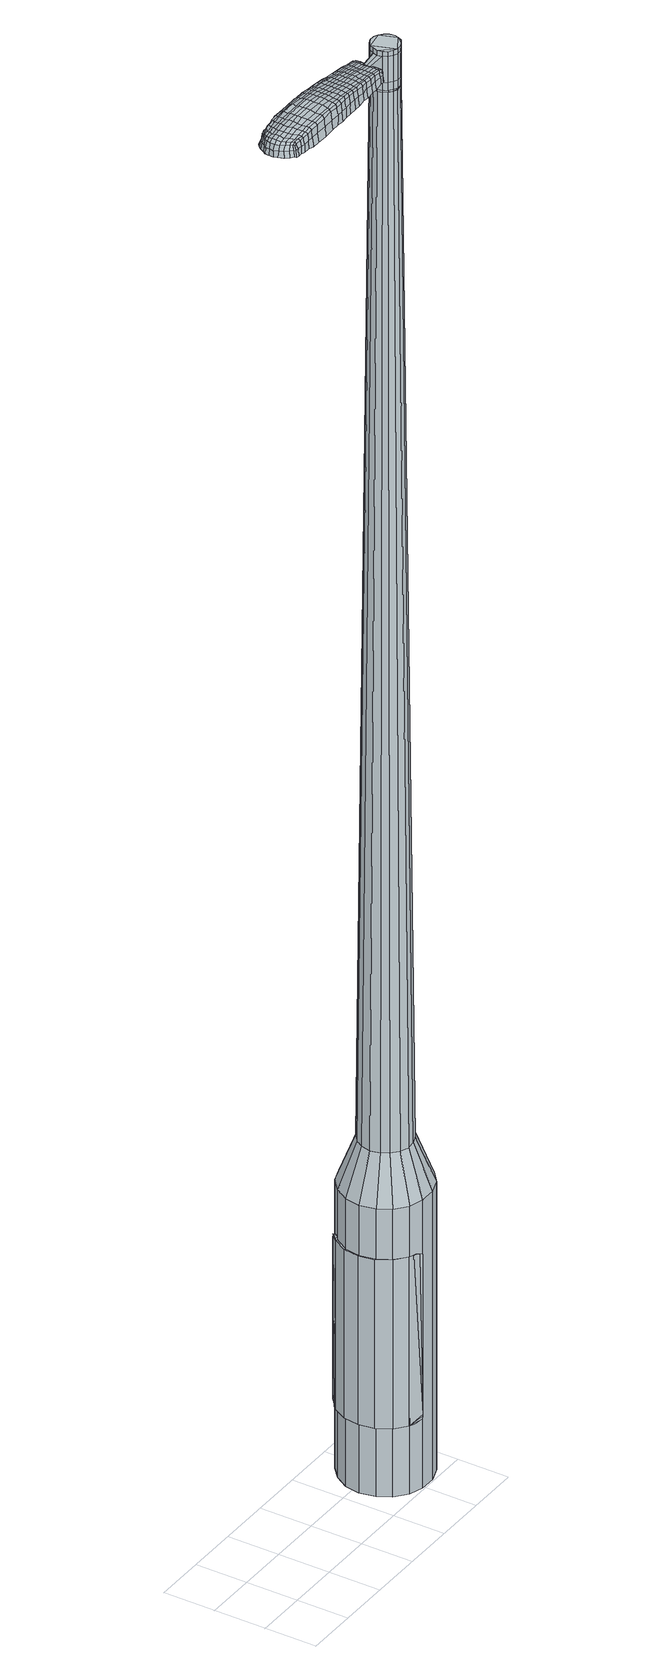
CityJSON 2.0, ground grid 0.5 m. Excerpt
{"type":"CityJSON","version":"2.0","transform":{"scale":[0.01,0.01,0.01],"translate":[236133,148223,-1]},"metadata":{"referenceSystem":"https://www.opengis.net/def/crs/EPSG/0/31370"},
"CityObjects":{
"object1":{"type":"GenericCityObject","attributes":{"cluster":289,"mean_distance_to_centroid":0.148,"new_centroid_x":236135.08,"new_centroid_y":148223.45,"mean_distance_to_camera":7,"H1":15.15,"H2":12.42,"Z_final":112.43,"cluster2":23,"proj_x":236135,"proj_y":148213.87,"id_line":53134,"bearing_l":270.49,"distance":9.58,"orientation":"right","G_obj":180.49},"geometry":[{"type":"MultiSurface","lod":"2","boundaries":[[[0,1,2,3]],[[1,4,5,2]],[[4,6,7,5]],[[6,8,9,7]],[[8,10,11,9]],[[10,12,13,11]],[[12,14,15,13]],[[14,16,17,15]],[[16,18,19,17]],[[18,20,21,19]],[[20,22,23,21]],[[22,24,25,23]],[[24,26,27,25]],[[26,28,29,27]],[[28,30,31,29]],[[30,32,33,31]],[[32,34,35,33]],[[34,0,3,35]],[[36,37,38,39]],[[38,40,41,42]],[[41,43,42]],[[42,44,45,46]],[[45,47,46]],[[46,48,49,50]],[[49,51,50]],[[42,46,50,38]],[[50,52,39,38]],[[53,36,39]],[[2,5,7,35]],[[7,9,11,15]],[[11,13,15]],[[15,17,19,23]],[[19,21,23]],[[23,25,27,31]],[[27,29,31]],[[15,23,31,7]],[[31,33,35,7]],[[3,2,35]],[[1,0,54,55]],[[0,34,56,54]],[[34,32,57,56]],[[32,30,58,57]],[[30,28,59,58]],[[28,26,60,59]],[[26,24,61,60]],[[24,22,62,61]],[[22,20,63,62]],[[20,18,64,63]],[[18,16,65,64]],[[16,14,66,65]],[[14,12,67,66]],[[12,10,68,67]],[[10,8,69,68]],[[8,6,70,69]],[[6,4,71,70]],[[4,1,55,71]],[[55,54,72,73]],[[54,56,74,72]],[[56,57,75,74]],[[57,58,76,75]],[[58,59,77,76]],[[59,60,78,77]],[[60,61,79,78]],[[61,62,80,79]],[[62,63,81,80]],[[63,64,82,81]],[[64,65,83,82]],[[65,66,84,83]],[[66,67,85,84]],[[67,68,86,85]],[[68,69,87,86]],[[69,70,88,87]],[[70,71,89,88]],[[71,55,73,89]],[[72,90,91,73]],[[74,92,90,72]],[[93,94,92,74]],[[76,95,94,93]],[[96,97,95,76]],[[98,99,97,96]],[[79,100,99,98]],[[101,102,100,79]],[[103,104,102,101]],[[105,106,104,103]],[[107,108,106,105]],[[109,110,108,107]],[[111,112,110,109]],[[113,114,112,111]],[[115,116,114,113]],[[117,118,116,115]],[[119,120,118,117]],[[73,91,120,119]],[[121,122,123,124]],[[125,121,124,126]],[[127,125,126,128]],[[129,127,128,130]],[[131,129,130,132]],[[133,131,132,134]],[[135,133,134,136]],[[137,135,136,138]],[[139,137,138,140]],[[141,139,140,142]],[[143,141,142,144]],[[145,143,144,146]],[[147,145,146,148]],[[149,147,148,150]],[[151,149,150,152]],[[153,151,152,154]],[[75,93,74]],[[75,76,93]],[[77,96,76]],[[77,78,98,96]],[[78,79,98]],[[80,101,79]],[[80,81,103,101]],[[81,82,105,103]],[[82,83,107,105]],[[83,84,109,107]],[[84,85,111,109]],[[85,86,113,111]],[[86,87,115,113]],[[87,88,117,115]],[[88,89,119,117]],[[89,73,119]],[[155,120,91]],[[155,156,118,120]],[[156,157,116,118]],[[157,158,114,116]],[[158,159,112,114]],[[159,160,110,112]],[[160,161,108,110]],[[161,162,106,108]],[[162,163,104,106]],[[163,164,102,104]],[[164,100,102]],[[165,99,100]],[[165,166,97,99]],[[166,95,97]],[[167,94,95]],[[167,92,94]],[[39,52,153,168]],[[91,90,169,154]],[[53,39,168,122]],[[90,92,123,169]],[[36,53,122,121]],[[92,167,124,123]],[[37,36,121,125]],[[167,95,126,124]],[[38,37,125,127]],[[95,166,128,126]],[[40,38,127,129]],[[166,165,130,128]],[[41,40,129,131]],[[165,100,132,130]],[[43,41,131,133]],[[100,164,134,132]],[[42,43,133,135]],[[164,163,136,134]],[[44,42,135,137]],[[163,162,138,136]],[[45,44,137,139]],[[162,161,140,138]],[[47,45,139,141]],[[161,160,142,140]],[[46,47,141,143]],[[160,159,144,142]],[[48,46,143,145]],[[159,158,146,144]],[[49,48,145,147]],[[158,157,148,146]],[[51,49,147,149]],[[157,156,150,148]],[[50,51,149,151]],[[156,155,152,150]],[[52,50,151,153]],[[155,91,154,152]],[[153,154,170,171]],[[154,169,172,170]],[[169,123,173,172]],[[123,122,174,173]],[[122,168,175,174]],[[168,153,171,175]],[[176,177,178,179]],[[180,176,179,181]],[[176,180,182,183]],[[177,176,183,184]],[[185,186,187,188]],[[189,185,188,190]],[[185,189,191,192]],[[186,185,192,193]],[[194,195,196,197]],[[198,194,197,199]],[[194,198,200,201]],[[195,194,201,202]],[[203,204,205,206]],[[207,203,206,208]],[[203,207,209,210]],[[204,203,210,211]],[[212,213,214,215]],[[216,212,215,217]],[[212,216,218,219]],[[213,212,219,220]],[[221,222,223,224]],[[225,221,224,226]],[[221,225,227,228]],[[222,221,228,229]],[[230,231,232,233]],[[222,230,233,223]],[[230,222,229,234]],[[231,230,234,235]],[[236,237,238,239]],[[231,236,239,232]],[[236,231,235,240]],[[237,236,240,241]],[[242,180,181,243]],[[237,242,243,238]],[[242,237,241,244]],[[180,242,244,182]],[[245,246,247,248]],[[249,245,248,250]],[[245,249,251,252]],[[246,245,252,253]],[[254,255,256,257]],[[246,254,257,247]],[[254,246,253,258]],[[255,254,258,259]],[[260,261,262,263]],[[255,260,263,256]],[[260,255,259,264]],[[261,260,264,265]],[[266,267,268,269]],[[261,266,269,262]],[[266,261,265,270]],[[267,266,270,271]],[[272,177,184,273]],[[267,272,273,268]],[[272,267,271,274]],[[177,272,274,178]],[[275,276,277,278]],[[279,275,278,280]],[[275,279,281,282]],[[276,275,282,283]],[[284,285,286,287]],[[276,284,287,277]],[[284,276,283,288]],[[285,284,288,289]],[[290,291,292,293]],[[285,290,293,286]],[[290,285,289,294]],[[291,290,294,295]],[[296,189,190,297]],[[291,296,297,292]],[[296,291,295,298]],[[189,296,298,191]],[[299,300,301,302]],[[303,299,302,304]],[[299,303,305,306]],[[300,299,306,307]],[[308,309,310,311]],[[300,308,311,301]],[[308,300,307,312]],[[309,308,312,313]],[[314,315,316,317]],[[309,314,317,310]],[[314,309,313,318]],[[315,314,318,319]],[[320,321,322,323]],[[315,320,323,316]],[[320,315,319,324]],[[321,320,324,325]],[[326,186,193,327]],[[321,326,327,322]],[[326,321,325,328]],[[186,326,328,187]],[[329,215,214,330]],[[331,329,330,332]],[[329,331,333,334]],[[215,329,334,217]],[[335,331,332,336]],[[337,335,336,338]],[[335,337,339,340]],[[331,335,340,333]],[[341,337,338,342]],[[343,341,342,344]],[[341,343,345,346]],[[337,341,346,339]],[[347,343,344,348]],[[349,347,348,350]],[[347,349,351,352]],[[343,347,352,345]],[[353,349,350,354]],[[204,353,354,205]],[[353,204,211,355]],[[349,353,355,351]],[[356,357,202,201]],[[358,356,201,200]],[[356,358,359,360]],[[357,356,360,361]],[[362,363,361,360]],[[364,362,360,359]],[[362,364,365,366]],[[363,362,366,367]],[[368,369,367,366]],[[370,368,366,365]],[[368,370,371,372]],[[369,368,372,373]],[[374,375,373,372]],[[376,374,372,371]],[[374,376,209,207]],[[375,374,207,208]],[[377,378,379,380]],[[279,377,380,281]],[[377,279,280,381]],[[378,377,381,382]],[[383,198,199,384]],[[378,383,384,379]],[[383,378,382,385]],[[198,383,385,200]],[[386,387,388,389]],[[225,386,389,227]],[[386,225,226,390]],[[387,386,390,391]],[[392,393,394,395]],[[387,392,395,388]],[[392,387,391,396]],[[393,392,396,397]],[[398,195,202,399]],[[393,398,399,394]],[[398,393,397,400]],[[195,398,400,196]],[[401,402,403,404]],[[183,401,404,184]],[[401,183,182,405]],[[402,401,405,406]],[[407,408,409,410]],[[402,407,410,403]],[[407,402,406,411]],[[408,407,411,412]],[[413,206,205,414]],[[408,413,414,409]],[[413,408,412,415]],[[206,413,415,208]],[[416,417,418,419]],[[188,416,419,190]],[[416,188,187,420]],[[417,416,420,421]],[[422,210,209,423]],[[417,422,423,418]],[[422,417,421,424]],[[210,422,424,211]],[[425,426,427,428]],[[303,425,428,305]],[[425,303,304,429]],[[426,425,429,430]],[[431,216,217,432]],[[426,431,432,427]],[[431,426,430,433]],[[216,431,433,218]],[[434,435,436,437]],[[249,434,437,251]],[[434,249,250,438]],[[435,434,438,439]],[[440,441,442,443]],[[435,440,443,436]],[[440,435,439,444]],[[441,440,444,445]],[[446,213,220,447]],[[441,446,447,442]],[[446,441,445,448]],[[213,446,448,214]],[[449,450,439,438]],[[248,449,438,250]],[[449,248,247,451]],[[450,449,451,452]],[[453,454,445,444]],[[450,453,444,439]],[[453,450,452,455]],[[454,453,455,456]],[[457,330,214,448]],[[454,457,448,445]],[[457,454,456,458]],[[330,457,458,332]],[[459,460,461,462]],[[306,459,462,307]],[[459,306,305,428]],[[460,459,428,427]],[[463,334,333,464]],[[460,463,464,461]],[[463,460,427,432]],[[334,463,432,217]],[[465,466,452,451]],[[257,465,451,247]],[[465,257,256,467]],[[466,465,467,468]],[[469,470,456,455]],[[466,469,455,452]],[[469,466,468,471]],[[470,469,471,472]],[[473,336,332,458]],[[470,473,458,456]],[[473,470,472,474]],[[336,473,474,338]],[[475,476,477,478]],[[312,475,478,313]],[[475,312,307,462]],[[476,475,462,461]],[[479,340,339,480]],[[476,479,480,477]],[[479,476,461,464]],[[340,479,464,333]],[[481,482,468,467]],[[263,481,467,256]],[[481,263,262,483]],[[482,481,483,484]],[[485,486,472,471]],[[482,485,471,468]],[[485,482,484,487]],[[486,485,487,488]],[[489,342,338,474]],[[486,489,474,472]],[[489,486,488,490]],[[342,489,490,344]],[[491,492,493,494]],[[318,491,494,319]],[[491,318,313,478]],[[492,491,478,477]],[[495,346,345,496]],[[492,495,496,493]],[[495,492,477,480]],[[346,495,480,339]],[[497,498,484,483]],[[269,497,483,262]],[[497,269,268,499]],[[498,497,499,500]],[[501,502,488,487]],[[498,501,487,484]],[[501,498,500,503]],[[502,501,503,504]],[[505,348,344,490]],[[502,505,490,488]],[[505,502,504,506]],[[348,505,506,350]],[[507,508,509,510]],[[324,507,510,325]],[[507,324,319,494]],[[508,507,494,493]],[[511,352,351,512]],[[508,511,512,509]],[[511,508,493,496]],[[352,511,496,345]],[[513,514,500,499]],[[273,513,499,268]],[[513,273,184,404]],[[514,513,404,403]],[[515,516,504,503]],[[514,515,503,500]],[[515,514,403,410]],[[516,515,410,409]],[[517,354,350,506]],[[516,517,506,504]],[[517,516,409,414]],[[354,517,414,205]],[[518,519,421,420]],[[328,518,420,187]],[[518,328,325,510]],[[519,518,510,509]],[[520,355,211,424]],[[519,520,424,421]],[[520,519,509,512]],[[355,520,512,351]],[[521,522,382,381]],[[278,521,381,280]],[[521,278,277,523]],[[522,521,523,524]],[[525,358,200,385]],[[522,525,385,382]],[[525,522,524,526]],[[358,525,526,359]],[[527,528,529,530]],[[228,527,530,229]],[[527,228,227,389]],[[528,527,389,388]],[[531,532,533,534]],[[528,531,534,529]],[[531,528,388,395]],[[532,531,395,394]],[[535,357,361,536]],[[532,535,536,533]],[[535,532,394,399]],[[357,535,399,202]],[[537,538,524,523]],[[287,537,523,277]],[[537,287,286,539]],[[538,537,539,540]],[[541,364,359,526]],[[538,541,526,524]],[[541,538,540,542]],[[364,541,542,365]],[[543,544,545,546]],[[234,543,546,235]],[[543,234,229,530]],[[544,543,530,529]],[[547,548,549,550]],[[544,547,550,545]],[[547,544,529,534]],[[548,547,534,533]],[[551,363,367,552]],[[548,551,552,549]],[[551,548,533,536]],[[363,551,536,361]],[[553,554,540,539]],[[293,553,539,286]],[[553,293,292,555]],[[554,553,555,556]],[[557,370,365,542]],[[554,557,542,540]],[[557,554,556,558]],[[370,557,558,371]],[[559,560,561,562]],[[240,559,562,241]],[[559,240,235,546]],[[560,559,546,545]],[[563,564,565,566]],[[560,563,566,561]],[[563,560,545,550]],[[564,563,550,549]],[[567,369,373,568]],[[564,567,568,565]],[[567,564,549,552]],[[369,567,552,367]],[[569,570,556,555]],[[297,569,555,292]],[[569,297,190,419]],[[570,569,419,418]],[[571,376,371,558]],[[570,571,558,556]],[[571,570,418,423]],[[376,571,423,209]],[[572,573,406,405]],[[244,572,405,182]],[[572,244,241,562]],[[573,572,562,561]],[[574,575,412,411]],[[573,574,411,406]],[[574,573,561,566]],[[575,574,566,565]],[[576,375,208,415]],[[575,576,415,412]],[[576,575,565,568]],[[375,576,568,373]],[[577,578,579,580]],[[580,579,581,582]],[[583,581,579,584]],[[584,579,578,585]],[[586,587,588,589]],[[589,588,590,591]],[[592,590,588,593]],[[593,588,587,594]],[[595,596,597,598]],[[598,597,599,600]],[[601,599,597,602]],[[602,597,596,603]],[[604,605,606,607]],[[607,606,608,609]],[[610,608,606,611]],[[611,606,605,612]],[[613,614,615,616]],[[616,615,617,618]],[[619,617,615,620]],[[620,615,614,621]],[[622,623,624,625]],[[625,624,626,627]],[[628,626,624,629]],[[629,624,623,630]],[[631,632,633,634]],[[634,633,623,622]],[[630,623,633,635]],[[635,633,632,636]],[[637,638,639,640]],[[640,639,632,631]],[[636,632,639,641]],[[641,639,638,642]],[[582,581,643,644]],[[644,643,638,637]],[[642,638,643,645]],[[645,643,581,583]],[[646,647,648,649]],[[649,648,650,651]],[[652,650,648,653]],[[653,648,647,654]],[[655,656,657,658]],[[658,657,647,646]],[[654,647,657,659]],[[659,657,656,660]],[[661,662,663,664]],[[664,663,656,655]],[[660,656,663,665]],[[665,663,662,666]],[[667,668,669,670]],[[670,669,662,661]],[[666,662,669,671]],[[671,669,668,672]],[[585,578,673,674]],[[674,673,668,667]],[[672,668,673,675]],[[675,673,578,577]],[[676,677,678,679]],[[679,678,680,681]],[[682,680,678,683]],[[683,678,677,684]],[[685,686,687,688]],[[688,687,677,676]],[[684,677,687,689]],[[689,687,686,690]],[[691,692,693,694]],[[694,693,686,685]],[[690,686,693,695]],[[695,693,692,696]],[[591,590,697,698]],[[698,697,692,691]],[[696,692,697,699]],[[699,697,590,592]],[[700,701,702,703]],[[703,702,704,705]],[[706,704,702,707]],[[707,702,701,708]],[[709,710,711,712]],[[712,711,701,700]],[[708,701,711,713]],[[713,711,710,714]],[[715,716,717,718]],[[718,717,710,709]],[[714,710,717,719]],[[719,717,716,720]],[[721,722,723,724]],[[724,723,716,715]],[[720,716,723,725]],[[725,723,722,726]],[[594,587,727,728]],[[728,727,722,721]],[[726,722,727,729]],[[729,727,587,586]],[[613,616,730,731]],[[731,730,732,733]],[[734,732,730,735]],[[735,730,616,618]],[[733,732,736,737]],[[737,736,738,739]],[[740,738,736,741]],[[741,736,732,734]],[[739,738,742,743]],[[743,742,744,745]],[[746,744,742,747]],[[747,742,738,740]],[[745,744,748,749]],[[749,748,750,751]],[[752,750,748,753]],[[753,748,744,746]],[[751,750,754,755]],[[755,754,605,604]],[[612,605,754,756]],[[756,754,750,752]],[[603,757,758,602]],[[602,758,759,601]],[[760,759,758,761]],[[761,758,757,762]],[[762,763,764,761]],[[761,764,765,760]],[[766,765,764,767]],[[767,764,763,768]],[[768,769,770,767]],[[767,770,771,766]],[[772,771,770,773]],[[773,770,769,774]],[[774,775,776,773]],[[773,776,777,772]],[[610,777,776,608]],[[608,776,775,609]],[[778,779,780,781]],[[781,780,680,682]],[[681,680,780,782]],[[782,780,779,783]],[[600,599,784,785]],[[785,784,779,778]],[[783,779,784,786]],[[786,784,599,601]],[[787,788,789,790]],[[790,789,626,628]],[[627,626,789,791]],[[791,789,788,792]],[[793,794,795,796]],[[796,795,788,787]],[[792,788,795,797]],[[797,795,794,798]],[[603,596,799,800]],[[800,799,794,793]],[[798,794,799,801]],[[801,799,596,595]],[[802,803,804,805]],[[805,804,584,585]],[[583,584,804,806]],[[806,804,803,807]],[[808,809,810,811]],[[811,810,803,802]],[[807,803,810,812]],[[812,810,809,813]],[[604,607,814,815]],[[815,814,809,808]],[[813,809,814,816]],[[816,814,607,609]],[[817,818,819,820]],[[820,819,589,591]],[[586,589,819,821]],[[821,819,818,822]],[[610,611,823,824]],[[824,823,818,817]],[[822,818,823,825]],[[825,823,611,612]],[[826,827,704,828]],[[828,704,706]],[[705,704,827,829]],[[618,617,830,831]],[[831,830,827,826]],[[829,827,830,832]],[[832,830,617,619]],[[833,834,835,652]],[[835,650,652]],[[651,650,835,836]],[[836,835,834,837]],[[838,839,840,841]],[[841,840,834,833]],[[837,834,840,842]],[[842,840,839,843]],[[621,614,844,845]],[[845,844,839,838]],[[843,839,844,846]],[[846,844,614,613]],[[837,847,848,836]],[[836,848,649,651]],[[646,649,848,849]],[[849,848,847,850]],[[843,851,852,842]],[[842,852,847,837]],[[850,847,852,853]],[[853,852,851,854]],[[613,731,855,846]],[[846,855,851,843]],[[854,851,855,856]],[[856,855,731,733]],[[857,858,859,860]],[[860,859,707,708]],[[706,707,859,828]],[[828,859,858,826]],[[734,735,861,862]],[[862,861,858,857]],[[826,858,861,831]],[[831,861,735,618]],[[850,863,849]],[[849,863,658,646]],[[655,658,863,864]],[[864,863,865]],[[854,866,867,853]],[[853,867,863,850]],[[865,863,867,868]],[[868,867,866,869]],[[733,737,870,856]],[[856,870,866,854]],[[869,866,870,871]],[[871,870,737,739]],[[872,873,874,875]],[[875,874,713,714]],[[708,713,874,860]],[[860,874,873,857]],[[740,741,876,877]],[[877,876,873,872]],[[857,873,876,862]],[[862,876,741,734]],[[865,878,879,864]],[[864,879,664,655]],[[661,664,879,880]],[[880,879,878,881]],[[869,882,883,868]],[[868,883,878,865]],[[881,878,883,884]],[[884,883,882,885]],[[739,743,886,871]],[[871,886,882,869]],[[885,882,886,887]],[[887,886,743,745]],[[888,889,890,891]],[[891,890,719,720]],[[714,719,890,875]],[[875,890,889,872]],[[746,747,892,893]],[[893,892,889,888]],[[872,889,892,877]],[[877,892,747,740]],[[881,894,895,880]],[[880,895,670,661]],[[667,670,895,896]],[[896,895,894,897]],[[885,898,899,884]],[[884,899,894,881]],[[897,894,899,900]],[[900,899,898,901]],[[745,749,902,887]],[[887,902,898,885]],[[901,898,902,903]],[[903,902,749,751]],[[904,905,906,907]],[[907,906,725,726]],[[720,725,906,891]],[[891,906,905,888]],[[752,753,908,909]],[[909,908,905,904]],[[888,905,908,893]],[[893,908,753,746]],[[897,910,911,896]],[[896,911,674,667]],[[585,674,911,805]],[[805,911,910,802]],[[901,912,913,900]],[[900,913,910,897]],[[802,910,913,811]],[[811,913,912,808]],[[751,755,914,903]],[[903,914,912,901]],[[808,912,914,815]],[[815,914,755,604]],[[822,915,916,821]],[[821,916,729,586]],[[726,729,916,907]],[[907,916,915,904]],[[612,756,917,825]],[[825,917,915,822]],[[904,915,917,909]],[[909,917,756,752]],[[783,918,919,782]],[[782,919,679,681]],[[676,679,919,920]],[[920,919,918,921]],[[601,759,922,786]],[[786,922,918,783]],[[921,918,922,923]],[[923,922,759,760]],[[924,925,926,927]],[[927,926,629,630]],[[628,629,926,790]],[[790,926,925,787]],[[928,929,930,931]],[[931,930,925,924]],[[787,925,930,796]],[[796,930,929,793]],[[762,757,932,933]],[[933,932,929,928]],[[793,929,932,800]],[[800,932,757,603]],[[921,934,935,920]],[[920,935,688,676]],[[685,688,935,936]],[[936,935,934,937]],[[760,765,938,923]],[[923,938,934,921]],[[937,934,938,939]],[[939,938,765,766]],[[940,941,942,943]],[[943,942,635,636]],[[630,635,942,927]],[[927,942,941,924]],[[944,945,946,947]],[[947,946,941,940]],[[924,941,946,931]],[[931,946,945,928]],[[768,763,948,949]],[[949,948,945,944]],[[928,945,948,933]],[[933,948,763,762]],[[937,950,951,936]],[[936,951,694,685]],[[691,694,951,952]],[[952,951,950,953]],[[766,771,954,939]],[[939,954,950,937]],[[953,950,954,955]],[[955,954,771,772]],[[956,957,958,959]],[[959,958,641,642]],[[636,641,958,943]],[[943,958,957,940]],[[960,961,962,963]],[[963,962,957,956]],[[940,957,962,947]],[[947,962,961,944]],[[774,769,964,965]],[[965,964,961,960]],[[944,961,964,949]],[[949,964,769,768]],[[953,966,967,952]],[[952,967,698,691]],[[591,698,967,820]],[[820,967,966,817]],[[772,777,968,955]],[[955,968,966,953]],[[817,966,968,824]],[[824,968,777,610]],[[807,969,970,806]],[[806,970,645,583]],[[642,645,970,959]],[[959,970,969,956]],[[813,971,972,812]],[[812,972,969,807]],[[956,969,972,963]],[[963,972,971,960]],[[609,775,973,816]],[[816,973,971,813]],[[960,971,973,965]],[[965,973,775,774]],[[577,580,179,178]],[[580,582,181,179]],[[592,593,192,191]],[[593,594,193,192]],[[595,598,197,196]],[[598,600,199,197]],[[619,620,219,218]],[[620,621,220,219]],[[622,625,224,223]],[[625,627,226,224]],[[631,634,233,232]],[[634,622,223,233]],[[637,640,239,238]],[[640,631,232,239]],[[582,644,243,181]],[[644,637,238,243]],[[652,653,252,251]],[[653,654,253,252]],[[654,659,258,253]],[[659,660,259,258]],[[660,665,264,259]],[[665,666,265,264]],[[666,671,270,265]],[[671,672,271,270]],[[672,675,274,271]],[[675,577,178,274]],[[682,683,282,281]],[[683,684,283,282]],[[684,689,288,283]],[[689,690,289,288]],[[690,695,294,289]],[[695,696,295,294]],[[696,699,298,295]],[[699,592,191,298]],[[700,703,302,301]],[[703,705,304,302]],[[709,712,311,310]],[[712,700,301,311]],[[715,718,317,316]],[[718,709,310,317]],[[721,724,323,322]],[[724,715,316,323]],[[594,728,327,193]],[[728,721,322,327]],[[778,781,380,379]],[[781,682,281,380]],[[600,785,384,199]],[[785,778,379,384]],[[627,791,390,226]],[[791,792,391,390]],[[792,797,396,391]],[[797,798,397,396]],[[798,801,400,397]],[[801,595,196,400]],[[705,429,304]],[[705,829,430,429]],[[829,832,433,430]],[[832,619,218,433]],[[833,652,437,436]],[[652,251,437]],[[838,841,443,442]],[[841,833,436,443]],[[621,845,447,220]],[[845,838,442,447]],[[974,975,976,977]],[[978,979,977,976]],[[980,981,982,983]],[[984,985,986,987]],[[975,988,989,976]],[[990,978,976,989]],[[991,980,983,992]],[[993,994,985,984]],[[988,995,996,989]],[[996,997,990,989]],[[998,991,992,999]],[[1000,994,993,1001]],[[995,1002,1003,996]],[[1003,1004,997,996]],[[1005,998,999,1006]],[[1007,1000,1001,1008]],[[1009,1010,1011,1012]],[[1013,1014,1010,1009]],[[1013,1015,1016,1014]],[[1015,1017,1018,1016]],[[1019,1020,1021,1022]],[[1023,1024,1020,1019]],[[1025,1026,1024,1023]],[[1027,1028,1026,1025]],[[1022,1011,1010,1019]],[[1019,1010,1014,1023]],[[1014,1016,1025,1023]],[[1016,1018,1027,1025]],[[983,982,979,978]],[[992,983,978,990]],[[997,999,992,990]],[[1004,1006,999,997]],[[984,987,981,980]],[[993,984,980,991]],[[1001,993,991,998]],[[1008,1001,998,1005]],[[985,1009,1012,986]],[[994,1013,1009,985]],[[1015,1013,994,1000]],[[1017,1015,1000,1007]],[[1029,1030,1031,1032]],[[1031,1033,1034,1035]],[[1031,1035,1036,1037]],[[1031,1037,1032]],[[1038,1029,1032,1039]],[[1040,1039,1032,1041]],[[1042,1041,1032]],[[1043,1031,1030,1044]],[[1045,1043,1044,1046]],[[1047,1045,1046,1048]],[[1049,1047,1048,1050]],[[1051,1049,1050,1052]],[[1052,1053,1054,1055]],[[1052,1055,1056,1057]],[[1052,1057,1058,1059]],[[1058,1060,1061,1062]],[[1058,1062,1063,1064]],[[1058,1064,1059]],[[1052,1059,1051]],[[1065,1066,1030,1029]],[[1067,1068,1033,1031]],[[1069,1070,1042,1032]],[[1066,1071,1044,1030]],[[1072,1067,1031,1043]],[[1071,1073,1046,1044]],[[1074,1072,1043,1045]],[[1073,1075,1048,1046]],[[1076,1074,1045,1047]],[[1075,1077,1050,1048]],[[1078,1076,1047,1049]],[[1077,1079,1052,1050]],[[1080,1078,1049,1051]],[[1079,1081,1053,1052]],[[1082,1083,1060,1058]],[[1084,1080,1051,1059]],[[1054,1053,1081,1085]],[[1055,1054,1085,1086]],[[1056,1055,1086,1087]],[[1057,1056,1087,1088]],[[1058,1057,1088,1082]],[[1089,1065,1029,1038]],[[1090,1089,1038,1039]],[[1091,1090,1039,1040]],[[1092,1091,1040,1041]],[[1070,1092,1041,1042]],[[1034,1033,1068,1093]],[[1061,1060,1083,1094]],[[1035,1034,1093,1095]],[[1036,1035,1095,1096]],[[1037,1036,1096,1097]],[[1032,1037,1097,1069]],[[1062,1061,1094,1098]],[[1063,1062,1098,1099]],[[1064,1063,1099,1100]],[[1059,1064,1100,1084]]]}]}
},
"vertices":[
[164,43,384],[166,57,384],[166,57,96],[164,43,96],[174,70,384],[174,70,96],[185,80,384],[185,80,96],[199,85,384],[199,85,96],[213,85,384],[213,85,96],[227,80,384],[227,80,96],[238,71,384],[238,71,96],[246,58,384],[246,58,96],[249,44,384],[249,44,96],[246,29,384],[246,29,96],[239,16,384],[239,16,96],[228,7,384],[228,7,96],[214,2,384],[214,2,96],[199,2,384],[199,2,96],[185,6,384],[185,6,96],[174,16,384],[174,16,96],[167,28,384],[167,28,96],[196,35,1524],[200,32,1524],[204,30,1524],[193,43,1524],[209,30,1524],[213,32,1524],[219,39,1524],[217,35,1524],[220,43,1524],[219,48,1524],[213,55,1524],[217,52,1524],[209,57,1524],[204,57,1524],[196,52,1524],[199,55,1524],[194,48,1524],[194,39,1524],[181,43,429],[183,52,429],[183,34,429],[187,27,429],[194,21,429],[202,18,429],[211,19,429],[219,22,429],[226,27,429],[230,35,429],[231,43,429],[230,52,429],[225,60,429],[219,65,429],[210,68,429],[202,68,429],[194,65,429],[187,59,429],[193,43,1483],[194,48,1483],[194,39,1483],[196,35,1483],[200,32,1483],[204,30,1483],[209,30,1483],[213,32,1483],[217,35,1483],[219,39,1483],[220,43,1483],[219,48,1483],[217,52,1483],[213,55,1483],[209,57,1483],[204,57,1483],[199,55,1483],[196,52,1483],[193,43,1485],[194,48,1485],[194,39,1485],[197,35,1483],[197,35,1485],[200,32,1485],[204,31,1483],[204,31,1485],[209,31,1483],[209,31,1485],[213,32,1485],[216,35,1483],[216,35,1485],[218,39,1483],[218,39,1485],[219,43,1483],[219,43,1485],[218,48,1483],[218,48,1485],[216,52,1483],[216,52,1485],[213,54,1483],[213,54,1485],[208,56,1483],[208,56,1485],[204,56,1483],[204,56,1485],[200,54,1483],[200,54,1485],[196,51,1483],[196,51,1485],[196,35,1519],[194,39,1519],[194,39,1493],[196,35,1493],[200,32,1519],[200,32,1493],[204,30,1519],[204,30,1493],[209,30,1519],[209,30,1493],[213,32,1519],[213,32,1493],[217,35,1519],[217,35,1493],[219,39,1519],[219,39,1493],[220,43,1519],[220,43,1493],[219,48,1519],[219,48,1493],[217,52,1519],[217,52,1493],[213,55,1519],[213,55,1493],[209,57,1519],[209,57,1493],[204,57,1519],[204,57,1493],[199,55,1519],[199,55,1493],[196,52,1519],[196,52,1493],[194,48,1519],[194,48,1493],[196,52,1485],[199,55,1485],[204,57,1485],[209,57,1485],[213,55,1485],[217,52,1485],[219,48,1485],[220,43,1485],[219,39,1485],[217,35,1485],[209,30,1485],[204,30,1485],[196,35,1485],[193,43,1519],[193,43,1493],[174,46,1513],[174,46,1518],[174,43,1513],[174,40,1513],[174,40,1518],[174,43,1518],[100,62,1519],[107,62,1518],[106,63,1509],[99,63,1510],[91,62,1519],[90,64,1510],[92,61,1526],[101,60,1525],[108,60,1525],[100,23,1519],[107,24,1518],[108,25,1525],[101,25,1525],[91,23,1519],[92,25,1526],[90,22,1510],[99,22,1510],[106,22,1509],[26,40,1519],[27,44,1519],[26,44,1513],[26,40,1513],[28,36,1519],[27,36,1513],[29,36,1524],[28,40,1524],[28,44,1524],[101,41,1530],[108,41,1529],[108,44,1529],[101,44,1530],[91,41,1531],[91,44,1531],[92,37,1530],[101,37,1530],[108,37,1529],[181,42,1512],[181,45,1512],[180,45,1517],[180,42,1517],[181,39,1512],[180,39,1517],[180,39,1506],[180,42,1506],[180,45,1506],[41,60,1519],[44,61,1519],[43,62,1512],[40,61,1512],[38,59,1518],[37,61,1512],[39,59,1522],[41,59,1523],[44,59,1524],[49,61,1519],[54,62,1519],[53,63,1512],[48,62,1512],[49,60,1524],[55,60,1525],[60,62,1519],[68,62,1519],[67,64,1511],[59,63,1511],[61,61,1526],[69,61,1526],[80,62,1519],[78,64,1510],[80,61,1526],[174,58,1513],[166,59,1513],[167,58,1518],[174,57,1517],[179,58,1512],[178,57,1516],[178,59,1506],[173,59,1507],[165,60,1507],[159,59,1514],[151,60,1515],[152,58,1520],[159,58,1519],[158,60,1507],[150,61,1507],[144,60,1515],[136,60,1516],[137,59,1522],[144,59,1521],[143,61,1508],[135,62,1508],[129,61,1517],[121,61,1517],[122,60,1524],[130,59,1523],[128,62,1508],[120,63,1509],[114,61,1518],[115,60,1524],[113,63,1509],[40,24,1519],[44,24,1519],[44,25,1524],[40,26,1523],[38,25,1518],[38,26,1522],[37,24,1512],[39,23,1512],[43,23,1512],[48,23,1519],[54,23,1519],[55,24,1525],[49,25,1524],[47,22,1512],[53,22,1512],[60,23,1519],[68,23,1519],[69,24,1526],[61,24,1526],[59,21,1511],[67,21,1511],[80,23,1519],[80,24,1526],[78,21,1510],[174,28,1513],[166,28,1513],[165,26,1507],[173,27,1507],[179,29,1512],[179,28,1506],[178,29,1516],[174,29,1517],[167,29,1518],[159,27,1514],[151,27,1515],[150,25,1507],[158,26,1507],[159,28,1519],[152,28,1520],[144,26,1515],[136,26,1516],[135,24,1508],[143,25,1508],[145,27,1521],[137,27,1522],[129,25,1517],[122,25,1517],[120,23,1509],[128,24,1508],[130,27,1523],[123,26,1524],[114,24,1518],[113,23,1509],[115,26,1524],[175,42,1519],[175,44,1519],[167,42,1520],[167,44,1520],[167,39,1520],[175,39,1519],[160,42,1522],[160,44,1522],[152,42,1523],[152,44,1523],[152,39,1523],[160,39,1521],[145,42,1524],[145,44,1524],[137,41,1525],[137,44,1525],[137,38,1525],[145,38,1524],[130,41,1526],[130,44,1526],[123,41,1527],[123,44,1527],[123,38,1527],[130,38,1526],[115,41,1528],[115,44,1528],[115,38,1528],[31,40,1527],[31,44,1527],[32,36,1526],[36,36,1527],[36,40,1528],[36,44,1528],[42,40,1529],[42,44,1529],[43,36,1528],[50,36,1530],[49,40,1530],[49,44,1530],[57,40,1531],[57,44,1531],[57,36,1530],[66,37,1531],[66,41,1531],[66,44,1531],[79,41,1531],[79,44,1531],[79,37,1531],[36,26,1518],[33,28,1519],[32,27,1513],[35,25,1513],[37,27,1523],[35,29,1523],[30,32,1519],[29,31,1513],[32,32,1524],[36,58,1518],[34,57,1518],[35,56,1523],[38,58,1523],[35,60,1513],[33,58,1513],[31,54,1519],[29,51,1519],[30,51,1524],[33,54,1523],[30,55,1513],[28,51,1513],[27,48,1519],[29,48,1524],[26,48,1513],[101,59,1528],[101,57,1528],[108,57,1528],[108,59,1527],[92,59,1528],[92,57,1529],[101,54,1529],[101,51,1530],[108,51,1529],[108,54,1528],[92,54,1529],[92,51,1530],[101,48,1530],[108,48,1529],[91,48,1531],[101,26,1528],[101,29,1529],[92,28,1529],[92,26,1528],[108,27,1527],[108,29,1528],[101,33,1529],[92,33,1530],[108,33,1528],[181,30,1512],[181,32,1512],[180,32,1517],[180,30,1517],[180,29,1506],[180,31,1506],[181,35,1512],[180,36,1517],[180,35,1506],[181,57,1512],[181,55,1512],[180,56,1506],[180,57,1506],[180,56,1517],[180,54,1517],[181,53,1512],[181,50,1512],[180,50,1506],[180,53,1506],[180,52,1517],[180,50,1517],[181,47,1512],[180,48,1506],[180,47,1517],[175,56,1519],[175,54,1519],[167,56,1520],[167,55,1520],[175,52,1519],[175,50,1519],[167,52,1520],[167,50,1520],[175,47,1519],[167,47,1520],[175,30,1519],[175,32,1519],[167,32,1520],[167,30,1520],[175,36,1519],[167,35,1520],[160,57,1521],[160,55,1521],[152,57,1522],[152,55,1522],[160,53,1521],[160,50,1521],[152,53,1522],[152,50,1523],[160,47,1522],[152,47,1523],[160,30,1521],[160,32,1521],[152,31,1522],[152,29,1522],[160,35,1521],[152,35,1522],[145,57,1523],[145,55,1523],[137,57,1524],[137,56,1524],[145,53,1523],[145,50,1524],[137,53,1525],[137,50,1525],[145,47,1524],[137,47,1525],[145,29,1523],[145,31,1523],[137,31,1524],[137,28,1524],[145,34,1524],[137,34,1525],[130,58,1525],[130,56,1525],[123,58,1526],[123,56,1526],[130,53,1526],[130,50,1526],[123,54,1527],[123,50,1527],[130,47,1526],[123,47,1527],[130,28,1525],[130,30,1525],[123,30,1526],[123,28,1526],[130,34,1526],[123,34,1527],[115,58,1527],[115,56,1527],[115,54,1527],[115,51,1528],[115,47,1528],[116,27,1527],[115,30,1527],[115,33,1528],[39,27,1525],[37,29,1525],[43,26,1526],[41,28,1526],[34,32,1526],[39,32,1527],[40,58,1525],[38,56,1525],[42,57,1526],[43,58,1525],[35,54,1525],[33,51,1526],[38,51,1527],[39,54,1526],[32,48,1526],[36,48,1527],[48,26,1526],[47,28,1527],[54,26,1527],[53,28,1528],[44,32,1528],[51,32,1529],[48,58,1526],[47,57,1527],[53,57,1528],[54,59,1527],[45,54,1527],[44,51,1528],[51,51,1529],[52,55,1528],[43,48,1528],[50,48,1530],[60,26,1528],[59,28,1529],[69,26,1528],[68,28,1529],[58,32,1529],[67,32,1530],[61,59,1528],[60,57,1528],[68,57,1529],[69,59,1528],[59,55,1529],[58,51,1530],[66,51,1530],[67,55,1530],[57,48,1530],[66,48,1531],[80,26,1529],[80,28,1529],[79,32,1530],[81,59,1528],[80,57,1529],[80,55,1530],[79,51,1530],[79,48,1531],[106,61,1509],[107,60,1518],[100,60,1518],[98,61,1509],[91,60,1519],[90,62,1510],[92,59,1525],[101,58,1525],[108,58,1525],[108,27,1525],[107,26,1518],[100,25,1518],[101,27,1525],[91,25,1519],[92,27,1525],[90,24,1510],[99,24,1509],[106,24,1509],[28,44,1513],[29,44,1519],[29,41,1519],[28,41,1513],[30,37,1519],[29,37,1513],[31,37,1524],[30,41,1524],[30,44,1524],[107,44,1528],[107,41,1528],[100,41,1529],[100,44,1529],[91,41,1529],[91,44,1529],[91,37,1529],[100,38,1529],[108,38,1528],[178,44,1516],[179,45,1512],[179,42,1512],[178,42,1516],[179,39,1512],[178,39,1516],[178,39,1506],[178,42,1506],[178,45,1506],[43,60,1512],[44,59,1519],[41,58,1518],[40,59,1512],[39,58,1518],[38,59,1512],[40,57,1522],[42,57,1523],[45,57,1523],[53,61,1512],[55,60,1519],[49,59,1519],[48,60,1512],[50,58,1524],[55,58,1525],[67,62,1511],[68,60,1519],[60,60,1519],[59,61,1511],[61,59,1525],[69,59,1526],[80,60,1519],[78,62,1510],[80,59,1526],[167,56,1518],[166,57,1513],[173,56,1513],[174,55,1517],[178,56,1512],[178,55,1515],[178,57,1506],[172,57,1506],[165,58,1507],[152,56,1520],[151,58,1514],[158,57,1514],[159,56,1519],[157,58,1507],[150,59,1507],[137,57,1522],[136,58,1516],[143,58,1515],[144,57,1521],[142,59,1508],[135,60,1508],[122,58,1523],[121,59,1517],[129,59,1516],[129,57,1522],[127,60,1508],[120,61,1508],[114,59,1517],[115,58,1524],[113,61,1509],[44,27,1523],[44,26,1519],[41,26,1518],[41,27,1523],[39,27,1518],[39,28,1522],[38,25,1512],[40,25,1512],[43,25,1512],[55,26,1525],[54,25,1519],[49,25,1519],[49,27,1524],[48,24,1512],[53,24,1512],[69,26,1526],[68,25,1519],[60,25,1519],[61,26,1525],[59,23,1511],[67,23,1511],[80,25,1519],[80,26,1526],[78,23,1510],[165,28,1507],[166,29,1513],[173,30,1513],[173,29,1506],[179,31,1512],[178,30,1506],[178,31,1515],[174,31,1517],[167,31,1518],[150,27,1507],[151,28,1514],[159,29,1514],[157,28,1507],[159,30,1519],[152,30,1520],[135,26,1508],[136,27,1516],[144,28,1515],[142,27,1508],[144,29,1521],[137,29,1522],[120,25,1508],[121,27,1517],[129,27,1516],[128,26,1508],[130,28,1522],[122,28,1523],[114,26,1517],[113,25,1509],[115,28,1524],[174,42,1518],[174,44,1518],[167,42,1519],[167,44,1519],[167,39,1519],[174,39,1518],[159,42,1520],[159,44,1520],[152,42,1521],[152,44,1521],[152,39,1521],[159,39,1520],[144,42,1523],[144,44,1523],[137,42,1524],[137,44,1524],[137,38,1524],[144,39,1523],[129,41,1525],[129,44,1525],[122,41,1526],[122,44,1526],[122,38,1526],[130,38,1525],[115,41,1527],[115,44,1527],[115,38,1527],[32,44,1526],[32,41,1526],[33,37,1525],[37,37,1526],[36,41,1526],[36,44,1526],[43,44,1528],[43,41,1528],[43,37,1527],[50,37,1528],[50,41,1529],[50,44,1529],[57,44,1530],[57,41,1530],[57,37,1529],[66,37,1530],[66,41,1530],[66,44,1530],[78,44,1530],[78,41,1530],[79,37,1530],[34,28,1513],[35,29,1518],[37,27,1518],[36,26,1512],[38,28,1523],[36,30,1523],[32,33,1519],[31,32,1513],[34,33,1523],[37,55,1523],[36,55,1518],[37,57,1518],[39,56,1523],[37,58,1512],[35,56,1512],[32,50,1523],[31,50,1519],[33,53,1519],[34,53,1523],[32,54,1513],[30,50,1513],[29,47,1519],[31,47,1524],[29,47,1513],[108,56,1527],[101,56,1527],[101,57,1527],[108,57,1526],[92,58,1527],[92,56,1528],[108,50,1528],[100,51,1528],[101,54,1528],[108,53,1527],[92,54,1528],[91,51,1529],[100,47,1529],[107,47,1528],[91,47,1529],[92,29,1528],[101,29,1527],[101,28,1527],[92,28,1527],[108,28,1526],[108,30,1527],[101,33,1528],[92,33,1528],[108,34,1527],[178,32,1516],[179,32,1512],[178,31,1516],[178,31,1506],[179,35,1512],[178,36,1516],[178,35,1506],[178,56,1506],[179,55,1512],[179,56,1512],[178,55,1516],[178,54,1516],[178,50,1506],[179,50,1512],[179,53,1512],[178,53,1506],[178,52,1516],[178,50,1516],[179,47,1512],[178,47,1506],[178,47,1516],[174,54,1518],[174,55,1518],[167,55,1519],[167,54,1519],[174,49,1518],[174,52,1518],[167,52,1519],[167,50,1519],[174,47,1518],[167,47,1519],[167,32,1519],[174,32,1518],[174,31,1518],[167,31,1519],[174,36,1518],[167,35,1519],[159,55,1520],[152,56,1521],[152,55,1521],[159,50,1520],[159,52,1520],[152,52,1521],[152,50,1521],[159,47,1520],[152,47,1521],[152,32,1521],[159,32,1520],[159,31,1520],[152,30,1521],[159,35,1520],[152,35,1521],[144,55,1522],[144,56,1522],[137,56,1523],[137,55,1523],[144,50,1522],[144,53,1522],[137,53,1523],[137,50,1524],[144,47,1523],[137,47,1524],[137,31,1523],[144,31,1522],[144,30,1522],[137,30,1523],[144,35,1522],[137,34,1523],[130,55,1524],[130,56,1524],[122,57,1525],[122,56,1525],[129,50,1525],[130,53,1524],[122,53,1525],[122,50,1526],[129,47,1525],[122,47,1526],[122,30,1525],[130,31,1524],[130,29,1524],[122,29,1525],[130,34,1524],[122,34,1525],[115,56,1526],[115,57,1526],[115,50,1527],[115,53,1526],[115,47,1527],[115,30,1526],[115,29,1526],[115,34,1526],[38,30,1524],[40,28,1524],[43,28,1525],[42,29,1525],[36,33,1525],[39,33,1525],[42,56,1525],[39,55,1524],[41,56,1524],[44,57,1525],[38,50,1526],[34,50,1525],[37,53,1524],[40,53,1525],[33,47,1525],[37,47,1526],[47,29,1526],[49,27,1526],[55,27,1526],[53,29,1527],[45,33,1526],[52,33,1527],[54,56,1527],[48,56,1526],[49,57,1526],[55,57,1526],[51,51,1528],[44,51,1527],[46,53,1526],[52,54,1527],[43,47,1527],[50,47,1528],[60,29,1527],[61,27,1527],[69,27,1527],[68,29,1528],[58,32,1528],[67,33,1529],[68,57,1528],[60,56,1527],[61,58,1527],[69,58,1527],[67,51,1529],[58,51,1529],[59,54,1528],[67,54,1528],[57,48,1529],[66,48,1530],[80,29,1528],[80,27,1528],[79,33,1529],[80,57,1528],[80,58,1528],[79,51,1529],[79,54,1529],[79,48,1530],[178,57,1508],[178,50,1508],[146,51,1509],[146,59,1509],[124,52,1510],[124,60,1510],[84,52,1512],[84,61,1512],[102,61,1511],[102,52,1511],[66,52,1513],[53,51,1514],[53,60,1514],[66,61,1513],[178,43,1508],[146,43,1509],[124,43,1510],[85,43,1512],[103,43,1511],[66,42,1513],[53,42,1514],[178,37,1508],[146,35,1509],[124,34,1510],[85,33,1512],[103,33,1511],[53,33,1514],[67,33,1513],[178,30,1508],[146,27,1509],[124,26,1510],[85,24,1512],[103,24,1511],[53,25,1514],[67,24,1513],[40,51,1514],[35,49,1514],[35,56,1514],[39,59,1514],[40,42,1514],[35,42,1514],[40,34,1514],[35,35,1514],[40,25,1514],[35,28,1514],[30,46,1515],[27,43,1515],[27,44,1515],[30,51,1515],[30,42,1515],[27,42,1515],[30,38,1515],[27,41,1515],[30,33,1515],[27,40,1515],[188,4,334],[184,6,334],[184,6,165],[197,1,171],[188,4,165],[191,3,165],[194,2,166],[196,1,167],[197,1,169],[191,3,334],[194,2,333],[196,1,332],[197,1,331],[197,1,328],[173,15,165],[173,15,334],[165,28,165],[165,28,334],[163,43,165],[163,43,334],[165,58,165],[165,58,334],[172,71,165],[172,71,334],[175,74,334],[178,76,334],[180,78,333],[182,80,332],[183,80,331],[183,81,328],[175,74,165],[183,81,171],[183,80,169],[182,80,167],[180,78,166],[178,76,165],[189,7,334],[185,8,334],[185,8,165],[189,7,165],[198,4,171],[198,4,328],[175,17,334],[175,17,165],[168,29,334],[168,29,165],[165,43,334],[165,43,165],[168,57,334],[168,57,165],[174,69,334],[174,69,165],[177,72,334],[185,78,328],[185,78,171],[177,72,165],[180,74,334],[182,76,333],[184,77,332],[185,78,331],[192,6,334],[195,5,333],[197,4,332],[198,4,331],[192,6,165],[185,78,169],[195,5,166],[197,4,167],[198,4,169],[184,77,167],[182,76,166],[180,74,165]
]}
